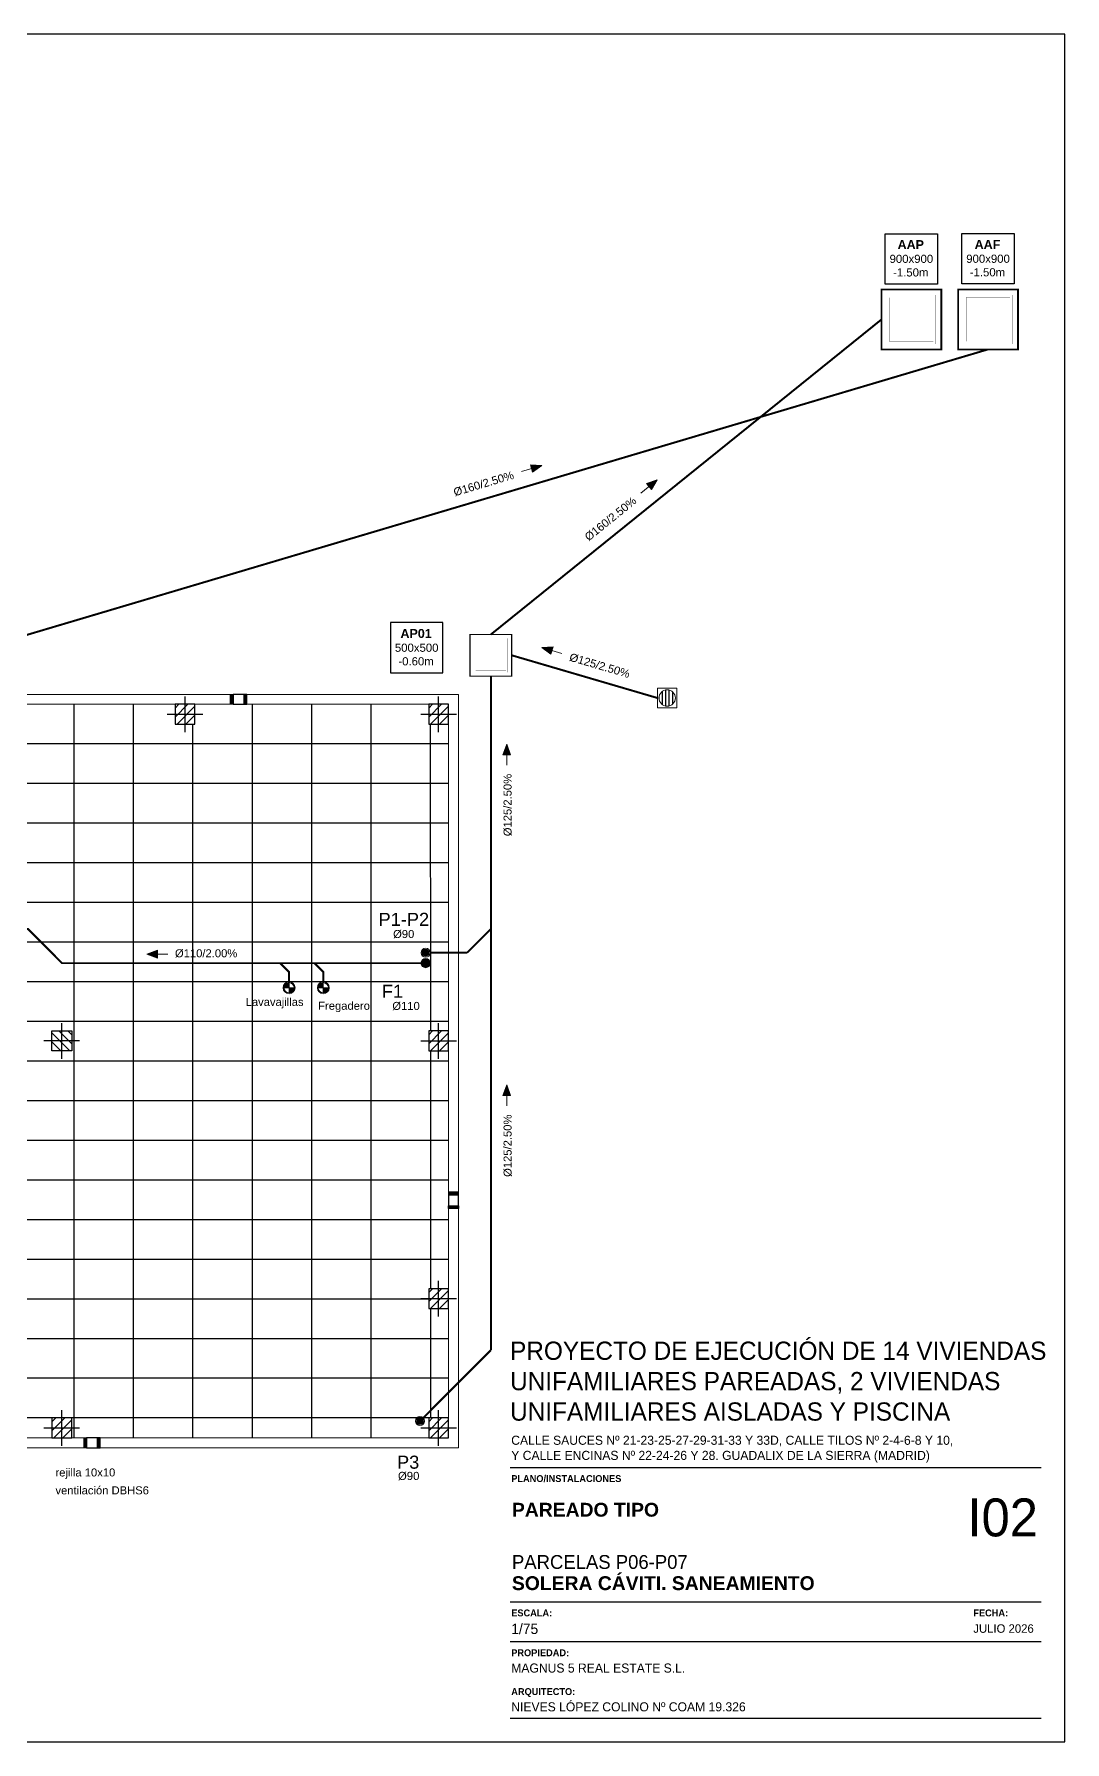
# Model space of a CAD drawing. Header units: millimetres. Extents: x 441156 to 441876, y 4514765 to 4515211.
# Drawn here: x 441242.8 to 441255.81, y 4515165.05 to 4515186.58 of the extents above; entities that cross this region are included whole.
import ezdxf
from ezdxf.enums import TextEntityAlignment as Align

# ---------------------------------------------------------------- set-up
doc = ezdxf.new("R2010")
doc.units = ezdxf.units.MM
doc.linetypes.add('CONTINUA', pattern=[0])
doc.layers.add('01_cartela', color=6, linetype='Continuous', plot=False)
for name, color, linetype in [('01_texto cartela', 5, 'Continuous'), ('01_ventanas', 2, 'Continuous'), ('PILAR_EJES', 1, 'Continuous'), ('PILAR_HORMIGON', 2, 'Continuous'), ('PILAR_RAYA', 4, 'Continuous')]:
    doc.layers.add(name, color=color, linetype=linetype)
for name, color, linetype, lineweight in [('01_varios', 4, 'Continuous', 0), ('INGIN SANEAMIENTO BAJANTE FECALES', 10, 'Continuous', 5), ('INGIN SANEAMIENTO BAJANTE PLUVIALES', 170, 'Continuous', 5), ('INGIN SANEAMIENTO ENTERRADO FECALES', 10, 'Continuous', 25), ('INGIN SANEAMIENTO ENTERRADO PLUVIALES', 170, 'Continuous', 25), ('INGIN SANEAMIENTO TEXTO ENTERRADO', 7, 'Continuous', 0), ('Instalaciones_ventilación_extracción', 86, 'Continuous', 25)]:
    doc.layers.add(name, color=color, linetype=linetype, lineweight=lineweight)
doc.layers.add('INGIN SANEAMIENTO INTERIOR', color=7, linetype='Continuous', lineweight=20, true_color=0x046206)
doc.styles.add('Century Gothic', font='', dxfattribs={"height": 2})
doc.styles.add('Century Gothic_3', font='', dxfattribs={"height": 4.5})
doc.styles.add('Century Gothic_5', font='', dxfattribs={"height": 2.5})
doc.styles.add('Century Gothic_6', font='', dxfattribs={"height": 11})
doc.styles.add('Estilo1', font='swissel.ttf')
doc.styles.add('NIEVES2', font='sanss___.ttf')
doc.styles.add('NIEVES3', font='swisseb.ttf')
doc.styles.get('Century Gothic').set_extended_font_data('Century Gothic')
doc.styles.get('Century Gothic_3').set_extended_font_data('Century Gothic')
doc.styles.get('Century Gothic_5').set_extended_font_data('Century Gothic')
doc.styles.get('Century Gothic_6').set_extended_font_data('Century Gothic')
doc.linetypes.add('FLE2', pattern='A,1e-05,[1,fle2.shx,S=1,R=0,X=0,Y=0],-1', length=1.00001)

# ---------------------------------------------------------------- blocks, each defined once
blk = doc.blocks.new('Ejes del pilar')
at = {"layer": 'PILAR_EJES'}
for p, q in [((0, -0.5), (0, 0.5)), ((-0.5, 0), (0.5, 0))]:
    blk.add_line(p, q, dxfattribs=at)
blk = doc.blocks.new('707288125-RAYADO P13')
at = {"layer": 'PILAR_RAYA'}
for p, q in [((-0.00125, -0.00036), (0.00036, 0.00125)), ((-0.00125, 0.00077), (-0.00077, 0.00125)), ((-0.00101, -0.00125), (0.00125, 0.00101)), ((0.00012, -0.00125), (0.00125, -0.00012))]:
    blk.add_line(p, q, dxfattribs=at)
blk = doc.blocks.new('B PLUVIALES')
at = {"layer": 'INGIN SANEAMIENTO BAJANTE PLUVIALES', "lineweight": 0}
h = blk.add_hatch(color=256, dxfattribs=at)
h.dxf.hatch_style = 1
edge = h.paths.add_edge_path()
edge.add_arc((57.049, 40.386), 0.0688, 0, 360)
for radius in [0.0918, 0.0688]:
    blk.add_circle((57.049, 40.386), radius, dxfattribs=at)
blk = doc.blocks.new('SIFON')
at = {"layer": 'INGIN SANEAMIENTO INTERIOR', "linetype": 'Continuous', "lineweight": 0}
h = blk.add_hatch(color=256, dxfattribs=at)
h.dxf.hatch_style = 1
edge = h.paths.add_edge_path()
edge.add_line((1065.928, 523.956), (1065.852, 523.956))
edge.add_arc((1065.928, 523.956), 0.076, 180, 270)
edge.add_line((1065.928, 523.88), (1065.928, 523.956))
edge = h.paths.add_edge_path()
edge.add_line((1065.928, 524.032), (1065.928, 523.956))
edge.add_line((1065.928, 523.956), (1066.004, 523.956))
edge.add_arc((1065.928, 523.956), 0.076, 0, 90)
for points in [[(1065.852, 523.956), (1066.004, 523.956)], [(1065.928, 524.032), (1065.928, 523.88)]]:
    blk.add_lwpolyline(points, dxfattribs=at)
for radius in [0.0891, 0.076]:
    blk.add_circle((1065.928, 523.956), radius, dxfattribs=at)
blk = doc.blocks.new('BAJANTE FECALES')
at = {"layer": 'INGIN SANEAMIENTO BAJANTE FECALES', "lineweight": 0}
h = blk.add_hatch(dxfattribs=at)
h.set_pattern_fill('GOST_WOOD', color=256, scale=0.005)
edge = h.paths.add_edge_path(flags=17)
edge.add_arc((57.049, 39.966), 0.0688, 0, 360)
edge = h.paths.add_edge_path()
edge.add_arc((57.049, 39.966), 0.0918, 0, 360)
h = blk.add_hatch(color=256, dxfattribs=at)
h.dxf.hatch_style = 1
edge = h.paths.add_edge_path()
edge.add_arc((57.049, 39.966), 0.0688, 0, 360)
for radius in [0.0918, 0.0688]:
    blk.add_circle((57.049, 39.966), radius, dxfattribs=at)
blk = doc.blocks.new('ARQUETA FECALES 1')
at = {"layer": 'INGIN SANEAMIENTO ENTERRADO FECALES'}
for points, const_width in [([(13.525, 21.29), (13.525, 21.824), (14.059, 21.824), (14.059, 21.29)], 0.015), ([(13.574, 21.339), (13.574, 21.775), (14.01, 21.775), (14.01, 21.339)], 0.0015), ([(13.597, 21.362), (13.597, 21.753), (13.988, 21.753), (13.988, 21.362)], 0.0015)]:
    blk.add_lwpolyline(points, close=True, dxfattribs=dict(at, const_width=const_width))

msp = doc.modelspace()

# ---------------------------------------------------------------- hatches: boundary and pattern name
at = {"layer": 'INGIN SANEAMIENTO BAJANTE PLUVIALES', "lineweight": 0}
h = msp.add_hatch(dxfattribs=at)
h.set_pattern_fill('JIS_RC_18', color=256, scale=0.002397, angle=45)
h.set_pattern_definition([(90, (441158.91875, 4515129.91135), (-0.043142653, 9e-18), []), (90, (441158.920445, 4515129.913045), (-0.043142653, 9e-18), []), (90, (441158.92214, 4515129.91474), (-0.043142653, 9e-18), [])])
edge = h.paths.add_edge_path()
edge.add_arc((441250.78945332, 4515178.20870162), 0.10331887, 0, 360)
at = {"layer": 'INGIN SANEAMIENTO TEXTO ENTERRADO'}
h = msp.add_hatch(color=256, dxfattribs=at)
h.dxf.hatch_style = 1
h.paths.add_polyline_path([(441249.09133275, 4515181.05638754), (441249.06351466, 4515181.15010332), (441249.20636293, 4515181.14151906)])
h = msp.add_hatch(color=256, dxfattribs=at)
h.dxf.hatch_style = 1
h.paths.add_polyline_path([(441250.59130166, 4515180.83686016), (441250.52995948, 4515180.91297605), (441250.66535493, 4515180.959316)])
h = msp.add_hatch(color=256, dxfattribs=at)
h.dxf.hatch_style = 1
h.paths.add_polyline_path([(441249.34931642, 4515178.8538086), (441249.32184534, 4515178.75999052), (441249.2065009, 4515178.84469576)])
h = msp.add_hatch(color=256, dxfattribs=at)
h.dxf.hatch_style = 1
h.paths.add_polyline_path([(441248.81389373, 4515177.49240471), (441248.71613642, 4515177.49240471), (441248.76501507, 4515177.62690451)])
h = msp.add_hatch(color=256, dxfattribs=at)
h.dxf.hatch_style = 1
h.paths.add_polyline_path([(441244.35766526, 4515174.92912891), (441244.35766522, 4515175.02688622), (441244.22316544, 4515174.97800751)])
h = msp.add_hatch(color=256, dxfattribs=at)
h.dxf.hatch_style = 1
h.paths.add_polyline_path([(441248.81389373, 4515173.19598212), (441248.71613642, 4515173.19598212), (441248.76501507, 4515173.33048192)])
at = {"layer": 'Instalaciones_ventilación_extracción'}
h = msp.add_hatch(color=256, dxfattribs=at)
h.dxf.hatch_style = 1
h.paths.add_polyline_path([(441245.31151353, 4515178.12937928), (441245.2788815, 4515178.12937928), (441245.2788815, 4515178.25437928), (441245.31151353, 4515178.25437928)])
h = msp.add_hatch(color=256, dxfattribs=at)
h.dxf.hatch_style = 1
h.paths.add_polyline_path([(441245.48348752, 4515178.12937928), (441245.45085549, 4515178.12937928), (441245.45085549, 4515178.25437928), (441245.48348752, 4515178.25437928)])
h = msp.add_hatch(color=256, dxfattribs=at)
h.dxf.hatch_style = 1
h.paths.add_polyline_path([(441248.15551753, 4515171.97750481), (441248.15551753, 4515171.94487279), (441248.03051753, 4515171.94487279), (441248.03051753, 4515171.97750481)])
h = msp.add_hatch(color=256, dxfattribs=at)
h.dxf.hatch_style = 1
h.paths.add_polyline_path([(441248.15551753, 4515171.80553082), (441248.15551753, 4515171.7728988), (441248.03051753, 4515171.7728988), (441248.03051753, 4515171.80553082)])
h = msp.add_hatch(color=256, dxfattribs=at)
h.dxf.hatch_style = 1
h.paths.add_polyline_path([(441243.4634516, 4515168.75437928), (441243.43081957, 4515168.75437928), (441243.43081957, 4515168.87937928), (441243.4634516, 4515168.87937928)])
h = msp.add_hatch(color=256, dxfattribs=at)
h.dxf.hatch_style = 1
h.paths.add_polyline_path([(441243.63542559, 4515168.75437928), (441243.60279356, 4515168.75437928), (441243.60279356, 4515168.87937928), (441243.63542559, 4515168.87937928)])

# ---------------------------------------------------------------- linework, layer by layer
at = {"layer": '01_cartela', "color": 3}
msp.add_lwpolyline([(441225.17036416, 4515186.58008588), (441225.17036416, 4515165.04506187), (441255.80835222, 4515165.04506187), (441255.80835222, 4515186.58008588)], close=True, dxfattribs=at)
at = {"layer": '01_texto cartela', "color": 5}
for p, q in [((441248.80707907, 4515168.50596835), (441255.50835222, 4515168.50596835)), ((441248.80707907, 4515166.81158897), (441255.50835222, 4515166.81158897)), ((441248.80707907, 4515166.30926953), (441255.50835222, 4515166.30926953)), ((441248.80707907, 4515165.34506187), (441255.50835222, 4515165.34506187))]:
    msp.add_line(p, q, dxfattribs=at)
at = {"layer": '01_varios', "elevation": -0.00000053}
for points in [[(441232.45551753, 4515178.25437928), (441248.15551753, 4515178.25437928), (441248.15551753, 4515168.75437928), (441232.45551753, 4515168.75437928)], [(441232.58051753, 4515178.12937928), (441248.03051753, 4515178.12937928), (441248.03051753, 4515168.87937928), (441232.58051753, 4515168.87937928)]]:
    msp.add_lwpolyline(points, close=True, dxfattribs=at)
at = {"layer": '01_ventanas', "linetype": 'CONTINUA'}
for p, q in [((441243.30551753, 4515168.87937928, -0.00000122), (441243.30551753, 4515178.12937928, -0.00000091)), ((441244.05551753, 4515168.87937928, -0.00000122), (441244.05551753, 4515178.12937928, -0.00000091)), ((441245.55551753, 4515168.87937928, -0.00000122), (441245.55551753, 4515178.12937928, -0.00000091)), ((441246.30551753, 4515168.87937928, -0.00000122), (441246.30551753, 4515178.12937928, -0.00000091)), ((441247.05551753, 4515168.87937928, -0.00000122), (441247.05551753, 4515178.12937928, -0.00000091)), ((441244.80551753, 4515168.87937928, -0.00000122), (441244.80551753, 4515177.87937901, 0.00000222)), ((441247.80551753, 4515174.00937816, -0.00000074), (441247.80474925, 4515177.879379)), ((441248.03051753, 4515177.62937928, -0.00000106), (441232.58051753, 4515177.62937928, -0.00000106)), ((441248.03051753, 4515177.12937928, -0.00000106), (441232.58051753, 4515177.12937928, -0.00000106)), ((441248.03051753, 4515176.62937928, -0.00000106), (441232.58051753, 4515176.62937928, -0.00000106)), ((441248.03051753, 4515176.12937928, -0.00000106), (441232.58051753, 4515176.12937928, -0.00000106)), ((441248.03051753, 4515175.62937928, -0.00000106), (441232.58051753, 4515175.62937928, -0.00000106)), ((441248.03051753, 4515175.12937928, -0.00000106), (441232.58051753, 4515175.12937928, -0.00000106)), ((441248.03051753, 4515174.62937928, -0.00000106), (441232.58051753, 4515174.62937928, -0.00000106)), ((441248.03051753, 4515174.12937928, -0.00000107), (441232.58051753, 4515174.12937928, -0.00000052)), ((441247.80551753, 4515170.75937277, -0.0000006), (441247.80551753, 4515173.75937816, -0.00000073)), ((441248.03051753, 4515173.62937928, -0.00000106), (441232.58051753, 4515173.62937928, -0.00000106)), ((441248.03051753, 4515173.12937928, -0.00000106), (441232.58051753, 4515173.12937928, -0.00000106)), ((441248.03051753, 4515172.62937928, -0.00000106), (441232.58051753, 4515172.62937928, -0.00000106)), ((441248.03051753, 4515172.12937928, -0.00000106), (441232.58051753, 4515172.12937928, -0.00000106)), ((441248.03051753, 4515171.62937928, -0.00000106), (441232.58051753, 4515171.62937928, -0.00000106)), ((441248.03051753, 4515171.12937928, -0.00000106), (441232.58051753, 4515171.12937928, -0.00000106)), ((441247.78051717, 4515170.62937928, -0.00000053), (441232.58051753, 4515170.62937928, -0.00000106)), ((441247.80551753, 4515169.12937901, -0.00000053), (441247.80551753, 4515170.50937277, -0.00000059)), ((441248.03051753, 4515170.12937928, -0.00000106), (441232.58051753, 4515170.12937928, -0.00000106)), ((441248.03051753, 4515169.62937928, -0.00000106), (441232.58051753, 4515169.62937928, -0.00000106)), ((441247.78051753, 4515169.12937928, -0.00000106), (441232.83051753, 4515169.12937928, -0.00000053))]:
    msp.add_line(p, q, dxfattribs=at)
at = {"layer": 'INGIN SANEAMIENTO BAJANTE PLUVIALES', "lineweight": 0, "elevation": -0.00000053}
msp.add_lwpolyline([(441250.66678811, 4515178.08603641), (441250.66678811, 4515178.33136683), (441250.91211853, 4515178.33136683), (441250.91211853, 4515178.08603641)], close=True, dxfattribs=at)
at = {"layer": 'INGIN SANEAMIENTO BAJANTE PLUVIALES', "lineweight": 0}
msp.add_circle((441250.78945332, 4515178.20870162, -0.00000053), 0.10331887, dxfattribs=at)
at = {"layer": 'INGIN SANEAMIENTO ENTERRADO FECALES', "color": 170, "elevation": -0.00000053}
for points, const_width in [([(441254.24933722, 4515182.60353674), (441253.49333722, 4515182.60353687), (441253.49333735, 4515183.35953687), (441254.24933735, 4515183.35953674)], 0.02121995), ([(441254.17946082, 4515182.67341316), (441253.56321364, 4515182.67341327), (441253.56321375, 4515183.28966045), (441254.17946093, 4515183.28966034)], 0.002122), ([(441254.14773029, 4515182.7051437), (441253.59494418, 4515182.7051438), (441253.59494428, 4515183.25792991), (441254.14773039, 4515183.25792981)], 0.002122), ([(441248.30250254, 4515178.48476687), (441248.82750254, 4515178.48476696), (441248.82750245, 4515179.00976696), (441248.30250245, 4515179.00976687)], 0.01473608), ([(441248.35102782, 4515178.53329216), (441248.77897725, 4515178.53329224), (441248.77897717, 4515178.96124167), (441248.35102774, 4515178.96124159)], 0.00147361), ([(441248.37306291, 4515178.55532726), (441248.75694215, 4515178.55532733), (441248.75694208, 4515178.93920657), (441248.37306284, 4515178.9392065)], 0.00147361)]:
    msp.add_lwpolyline(points, close=True, dxfattribs=dict(at, const_width=const_width))
at = {"layer": 'INGIN SANEAMIENTO ENTERRADO FECALES', "const_width": 0.025, "elevation": -0.00000053}
for points in [[(441241.84324964, 4515178.74726687), (441254.8390144, 4515182.60486003)], [(441247.68405957, 4515174.86470308), (441243.1540288, 4515174.86470308), (441242.72197057, 4515175.29676131), (441240.60222629, 4515175.29676131), (441240.4905173, 4515175.40847031)]]:
    msp.add_lwpolyline(points, dxfattribs=at)
at = {"layer": 'INGIN SANEAMIENTO ENTERRADO FECALES', "const_width": 0.025}
for points in [[(441246.01808812, 4515174.63032875), (441246.01808812, 4515174.75299409), (441245.90637913, 4515174.86470308)], [(441246.45046434, 4515174.63032875), (441246.45046434, 4515174.75299409), (441246.33875535, 4515174.86470308)]]:
    msp.add_lwpolyline(points, dxfattribs=at)
at = {"layer": 'INGIN SANEAMIENTO ENTERRADO PLUVIALES', "elevation": -0.00000053}
for points in [[(441253.54135161, 4515184.06376665), (441254.20132283, 4515184.06376665), (441254.20132283, 4515183.42807932), (441253.54135161, 4515183.42807932)], [(441247.95849032, 4515179.15972945), (441247.2985191, 4515179.15972945), (441247.2985191, 4515178.52404212), (441247.95849032, 4515178.52404212)]]:
    msp.add_lwpolyline(points, close=True, dxfattribs=at)
at = {"layer": 'INGIN SANEAMIENTO ENTERRADO PLUVIALES', "color": 10, "elevation": -0.00000053}
msp.add_lwpolyline([(441254.50902879, 4515184.06508989), (441255.16900001, 4515184.06508989), (441255.16900001, 4515183.42940256), (441254.50902879, 4515183.42940256)], close=True, dxfattribs=at)
at = {"layer": 'INGIN SANEAMIENTO ENTERRADO PLUVIALES', "const_width": 0.025, "elevation": -0.00000053}
for points in [[(441248.56500245, 4515179.00976692), (441253.49333729, 4515182.98153687)], [(441250.66678811, 4515178.20870162), (441248.82750249, 4515178.74726696)], [(441248.56500254, 4515178.48476692), (441248.56500254, 4515169.98460165)], [(441248.56500254, 4515175.29543499), (441248.26500254, 4515174.99543499)], [(441247.79838196, 4515174.99543499), (441248.26500254, 4515174.99543499)], [(441247.71096679, 4515169.13056591), (441248.56500254, 4515169.98460165)]]:
    msp.add_lwpolyline(points, dxfattribs=at)
at = {"layer": 'INGIN SANEAMIENTO TEXTO ENTERRADO'}
for p, q in [((441249.20636293, 4515181.14151906, -0.00000053), (441248.95096359, 4515181.06570769, -0.00000053)), ((441250.66535493, 4515180.959316, -0.00000053), (441250.45791975, 4515180.79214294, -0.00000053)), ((441249.2065009, 4515178.84469576, -0.00000053), (441249.46217905, 4515178.76983007, -0.00000053)), ((441248.76501507, 4515177.62690451, -0.00000053), (441248.76501507, 4515177.36049095, -0.00000053)), ((441244.22316544, 4515174.97800751, -0.00000102), (441244.489579, 4515174.97800761, -0.00000102)), ((441248.76501507, 4515173.33048192, -0.00000053), (441248.76501507, 4515173.06406835, -0.00000053))]:
    msp.add_line(p, q, dxfattribs=at)
for points, elevation in [([(441249.09133275, 4515181.05638754), (441249.06351466, 4515181.15010332), (441249.20636293, 4515181.14151906), (441249.09133275, 4515181.05638754)], -0.00000053), ([(441250.59130166, 4515180.83686016), (441250.52995948, 4515180.91297605), (441250.66535493, 4515180.959316), (441250.59130166, 4515180.83686016)], -0.00000053), ([(441249.34931642, 4515178.8538086), (441249.32184534, 4515178.75999052), (441249.2065009, 4515178.84469576), (441249.34931642, 4515178.8538086)], -0.00000053), ([(441248.81389373, 4515177.49240471), (441248.71613642, 4515177.49240471), (441248.76501507, 4515177.62690451), (441248.81389373, 4515177.49240471)], -0.00000053), ([(441244.35766526, 4515174.92912891), (441244.35766522, 4515175.02688622), (441244.22316544, 4515174.97800751), (441244.35766526, 4515174.92912891)], -0.00000102), ([(441248.81389373, 4515173.19598212), (441248.71613642, 4515173.19598212), (441248.76501507, 4515173.33048192), (441248.81389373, 4515173.19598212)], -0.00000053)]:
    msp.add_lwpolyline(points, dxfattribs=dict(at, elevation=elevation))
at = {"layer": 'Instalaciones_ventilación_extracción', "elevation": -0.00000053}
for points in [[(441245.2788815, 4515178.25437928), (441245.31151353, 4515178.25437928), (441245.31151353, 4515178.12937928), (441245.2788815, 4515178.12937928)], [(441245.45085549, 4515178.25437928), (441245.31151353, 4515178.25437928), (441245.31151353, 4515178.12937928), (441245.45085549, 4515178.12937928)], [(441245.48348752, 4515178.25437928), (441245.45085549, 4515178.25437928), (441245.45085549, 4515178.12937928), (441245.48348752, 4515178.12937928)], [(441248.03051753, 4515171.97750481), (441248.03051753, 4515171.94487279), (441248.15551753, 4515171.94487279), (441248.15551753, 4515171.97750481)], [(441248.03051753, 4515171.94487279), (441248.03051753, 4515171.80553082), (441248.15551753, 4515171.80553082), (441248.15551753, 4515171.94487279)], [(441248.03051753, 4515171.7728988), (441248.03051753, 4515171.80553082), (441248.15551753, 4515171.80553082), (441248.15551753, 4515171.7728988)], [(441243.43081957, 4515168.87937928), (441243.4634516, 4515168.87937928), (441243.4634516, 4515168.75437928), (441243.43081957, 4515168.75437928)], [(441243.60279356, 4515168.87937928), (441243.4634516, 4515168.87937928), (441243.4634516, 4515168.75437928), (441243.60279356, 4515168.75437928)], [(441243.63542559, 4515168.87937928), (441243.60279356, 4515168.87937928), (441243.60279356, 4515168.75437928), (441243.63542559, 4515168.75437928)]]:
    msp.add_lwpolyline(points, close=True, dxfattribs=at)
at = {"layer": 'PILAR_HORMIGON'}
for points in [[(441244.58051746, 4515177.879379), (441244.83051746, 4515177.879379), (441244.83051746, 4515178.129379), (441244.58051746, 4515178.129379), (441244.58051746, 4515177.879379)], [(441247.78051753, 4515177.879379), (441248.03051753, 4515177.879379), (441248.03051753, 4515178.129379), (441247.78051753, 4515178.129379), (441247.78051753, 4515177.879379)], [(441243.27567875, 4515173.75937761), (441243.02567875, 4515173.75937761), (441243.02567875, 4515174.00937761), (441243.27567875, 4515174.00937761), (441243.27567875, 4515173.75937761)], [(441247.78051753, 4515173.75937816), (441248.03051753, 4515173.75937816), (441248.03051753, 4515174.00937816), (441247.78051753, 4515174.00937816), (441247.78051753, 4515173.75937816)], [(441247.78051717, 4515170.50937277), (441248.03051717, 4515170.50937277), (441248.03051717, 4515170.75937277), (441247.78051717, 4515170.75937277), (441247.78051717, 4515170.50937277)], [(441243.02567893, 4515168.879379), (441243.27567893, 4515168.879379), (441243.27567893, 4515169.129379), (441243.02567893, 4515169.129379), (441243.02567893, 4515168.879379)], [(441247.78051753, 4515168.879379), (441248.03051753, 4515168.879379), (441248.03051753, 4515169.129379), (441247.78051753, 4515169.129379), (441247.78051753, 4515168.879379)]]:
    msp.add_lwpolyline(points, close=True, dxfattribs=at)

# ---------------------------------------------------------------- block references
at = {"layer": 'INGIN SANEAMIENTO BAJANTE FECALES', "color": 2, "xscale": 0.6229536188298805, "yscale": 0.6229536188298805, "zscale": 0.6229536188298805, "rotation": 180}
msp.add_blockref('BAJANTE FECALES', (441283.28005095, 4515199.76181193, -0.00000053), dxfattribs=at)
at = {"layer": 'INGIN SANEAMIENTO BAJANTE PLUVIALES', "xscale": -0.6229536188298805, "yscale": 0.6229536188298805, "zscale": 0.6229536188298805, "rotation": 270}
for p in [(441222.58247068, 4515139.45660481, -0.00000053), (441222.51179763, 4515133.55131666, -0.00000053)]:
    msp.add_blockref('B PLUVIALES', p, dxfattribs=at)
at = {"layer": 'INGIN SANEAMIENTO ENTERRADO FECALES', "xscale": 1.414663551485792, "yscale": 1.414663551485792, "zscale": 1.414663551485792, "rotation": 90.0000034152538}
msp.add_blockref('ARQUETA FECALES 1', (441285.33516759, 4515163.47157326, -0.00000053), dxfattribs=at)
at = {"layer": 'INGIN SANEAMIENTO INTERIOR', "linetype": 'FLE2', "xscale": -0.8456383966016479, "yscale": 0.8456383966016479, "zscale": 0.8456383966016479}
for p in [(442147.40783089, 4514731.47729312), (442147.84020711, 4514731.47729312)]:
    msp.add_blockref('SIFON', p, dxfattribs=at)
at = {"layer": 'PILAR_EJES', "yscale": 0.4500000000000001}
for p, xscale in [((441244.70551746, 4515178.004379, 0.00000222), 0.4500000000000001), ((441247.90551753, 4515178.004379), 0.4500000000000001), ((441243.15067875, 4515173.88437761, 0.00000141), -0.4500000000000001), ((441247.90551753, 4515173.88437816), 0.4500000000000001), ((441247.90551717, 4515170.63437277, -0.00000053), 0.4500000000000001), ((441243.15067893, 4515169.004379), 0.4500000000000001), ((441247.90551753, 4515169.004379, -0.00000053), 0.4500000000000001)]:
    msp.add_blockref('Ejes del pilar', p, dxfattribs=dict(at, xscale=xscale))
at = {"layer": 'PILAR_RAYA', "yscale": 100, "zscale": 100}
for p, xscale in [((441244.70551746, 4515178.00437928, 0.00000222), 100), ((441247.90551753, 4515178.00437928), 100), ((441243.15067875, 4515173.88437789, 0.00000141), -100), ((441247.90551753, 4515173.88437844), 100), ((441247.90551717, 4515170.63437305, -0.00000053), 100), ((441243.15067893, 4515169.00437928), 100), ((441247.90551753, 4515169.00437928, -0.00000053), 100)]:
    msp.add_blockref('707288125-RAYADO P13', p, dxfattribs=dict(at, xscale=xscale))

# ---------------------------------------------------------------- texts
at = {"layer": '01_texto cartela', "insert": (441248.80707907, 4515170.47577944), "char_height": 0.23, "width": 6.8221698289, "attachment_point": 1, "style": 'Century Gothic_3'}
msp.add_mtext('\\PPROYECTO DE EJECUCIÓN DE 14 VIVIENDAS UNIFAMILIARES PAREADAS, 2 VIVIENDAS UNIFAMILIARES AISLADAS Y PISCINA', dxfattribs=at)
at = {"layer": '01_texto cartela', "color": 5}
for s, insert, char_height, width, attachment_point, style in [('CALLE SAUCES Nº 21-23-25-27-29-31-33 Y 33D, CALLE TILOS Nº 2-4-6-8 Y 10, \\PY CALLE ENCINAS Nº 22-24-26 Y 28. GUADALIX DE LA SIERRA (MADRID)', (441248.82187296, 4515168.90567982), 0.114550418, 9.2468106263, 1, 'Century Gothic'), ('{\\fCentury Gothic|b1|i0|c0|p34;PLANO/INSTALACIONES}', (441248.82187296, 4515168.40871088), 0.0870135776, 2.1171461181, 1, 'Century Gothic'), ('\\pt2.3273;\\PPARCELAS P06-P07', (441248.83074929, 4515167.22352015), 0.1745530179, 7.0090801689, 7, 'Century Gothic_5'), ('\\pt2.3273;SOLERA CÁVITI. SANEAMIENTO', (441248.83074929, 4515166.9563479), 0.1745530179, 7.0090801689, 7, 'NIEVES3'), ('{\\fCentury Gothic|b1|i0|c0|p34;ESCALA: }', (441248.82187296, 4515166.71433151), 0.0870135776, 2.1171461181, 1, 'Century Gothic'), ('{\\fCentury Gothic|b1|i0|c0|p34;FECHA: }', (441254.65274038, 4515166.71433151), 0.0870135776, 2.1171461181, 1, 'Century Gothic'), ('1/75', (441248.82187296, 4515166.53569907), 0.130914763, 2.1171461181, 1, 'Century Gothic'), ('JULIO 2026', (441254.65274038, 4515166.52747236), 0.106913723, 3.5043768434, 1, 'Century Gothic'), ('{\\fCentury Gothic|b1|i0|c0|p34;PROPIEDAD:}', (441248.82187296, 4515166.21164645), 0.0870135776, 0.8370923696, 1, 'Century Gothic'), ('MAGNUS 5 REAL ESTATE S.L.', (441248.82187296, 4515166.03301401), 0.114550418, 4.882308024, 1, 'Century Gothic'), ('{\\fCentury Gothic|b1|i0|c0|p34;ARQUITECTO:}', (441248.82187296, 4515165.72256117), 0.0870135776, 0.8370923696, 1, 'Century Gothic'), ('NIEVES LÓPEZ COLINO Nº COAM 19.326', (441248.82187296, 4515165.54392873), 0.114550418, 3.6515309653, 1, 'Century Gothic')]:
    msp.add_mtext(s, dxfattribs=dict(at, insert=insert, char_height=char_height, width=width, attachment_point=attachment_point, style=style))
at = {"layer": '01_texto cartela', "color": 1}
for s, insert, char_height, width, attachment_point, style in [('\\pt2.3273;PAREADO TIPO ', (441248.83074929, 4515167.8823318), 0.1745530179, 7.0090801689, 7, 'NIEVES3'), ('I02', (441255.46882498, 4515168.11444743), 0.478574677, 1.0498533469, 3, 'Century Gothic_6')]:
    msp.add_mtext(s, dxfattribs=dict(at, insert=insert, char_height=char_height, width=width, attachment_point=attachment_point, style=style))
at = {"layer": 'INGIN SANEAMIENTO BAJANTE FECALES', "color": 10, "style": 'NIEVES2'}
msp.add_text('F1', height=0.164465438, dxfattribs=at).set_placement((441247.18881789, 4515174.42784646, -0.00000053))
at = {"layer": 'INGIN SANEAMIENTO BAJANTE PLUVIALES', "style": 'NIEVES2'}
msp.add_text('P1-P2', height=0.164465438, dxfattribs=at).set_placement((441247.14711696, 4515175.33493148, -0.00000053))
msp.add_text('P3', height=0.164465438, dxfattribs=at).set_placement((441247.52132817, 4515168.48961462, -0.00000048), align=Align.CENTER)
at = {"layer": 'INGIN SANEAMIENTO ENTERRADO PLUVIALES'}
for s, height, style, p in [('AAP', 0.112841979, 'NIEVES3', (441253.86397946, 4515183.86992251, -0.00000053)), ('900x900', 0.102686303, 'Estilo1', (441253.87133722, 4515183.69535055, -0.00000053)), ('-1.50m', 0.102686303, 'Estilo1', (441253.8636476, 4515183.52422367, -0.00000053)), ('AP01', 0.112841979, 'NIEVES3', (441247.62114695, 4515178.96588531, -0.00000053)), ('500x500', 0.102686303, 'Estilo1', (441247.62850471, 4515178.79131335, -0.00000053)), ('-0.60m', 0.102686303, 'Estilo1', (441247.6208151, 4515178.62018647, -0.00000053))]:
    msp.add_text(s, height=height, rotation=0.020029945, dxfattribs=dict(at, style=style)).set_placement(p, align=Align.CENTER)
at = {"layer": 'INGIN SANEAMIENTO ENTERRADO PLUVIALES', "color": 10}
for s, height, style, p in [('AAF', 0.112841979, 'NIEVES3', (441254.83165664, 4515183.87124575, -0.00000053)), ('900x900', 0.102686303, 'Estilo1', (441254.8390144, 4515183.6966738, -0.00000053)), ('-1.50m', 0.102686303, 'Estilo1', (441254.83132479, 4515183.52554691, -0.00000053))]:
    msp.add_text(s, height=height, rotation=0.020029945, dxfattribs=dict(at, style=style)).set_placement(p, align=Align.CENTER)
at = {"layer": 'INGIN SANEAMIENTO TEXTO ENTERRADO', "style": 'Estilo1'}
for s, p in [('rejilla 10x10', (441243.07060767, 4515168.39166917, -0.00000226)), ('ventilación DBHS6', (441243.07060767, 4515168.16570731, -0.00000226))]:
    msp.add_text(s, height=0.10125, rotation=0.020029945, dxfattribs=at).set_placement(p)
for s, insert, char_height, attachment_point, rotation in [('\\pi-0.13221;Ø160/2.50%', (441248.22356299, 4515180.8364414, -0.00000053), 0.10125, 4, 16.552742618), ('\\pi-0.13221;Ø160/2.50%', (441249.87219772, 4515180.30367147, -0.00000053), 0.10125, 4, 38.885546374), ('\\pi-0.13221;Ø125/2.50%', (441249.68760122, 4515178.69048966, -0.00000053), 0.10125, 4, 343.699352961), ('\\pi-0.13221;Ø125/2.50%', (441248.7778118, 4515176.59792232, -0.00000053), 0.10125, 4, 90.020029945), ('Ø90', (441247.59868922, 4515175.23052941, -0.00000053), 0.10125, 6, 359.979970055), ('\\pi-0.13221;Ø110/2.00%', (441244.71061913, 4515174.98736108, -0.00000102), 0.10125, 4, 0.020029945), ('Lavavajillas', (441246.20115272, 4515174.36022772, -0.00000102), 0.10125, 6, 359.979970055), ('Fregadero', (441247.03841309, 4515174.31231094, -0.00000049), 0.10125, 6, 359.979970055), ('Ø110', (441247.6673977, 4515174.32344439, -0.00000053), 0.10125, 6, 359.979970055), ('\\pi-0.13221;Ø125/2.50%', (441248.7778118, 4515172.30149973, -0.00000053), 0.10125, 4, 90.020029945), ('Ø90', (441247.52773872, 4515168.39653981, -0.00000048), 0.102375, 5, 0.020029945)]:
    msp.add_mtext_dynamic_manual_height_columns(s, width=0.5900810399, gutter_width=12.5, heights=[0], dxfattribs=dict(at, insert=insert, char_height=char_height, attachment_point=attachment_point, rotation=rotation))

doc.saveas('drawing.dxf')
